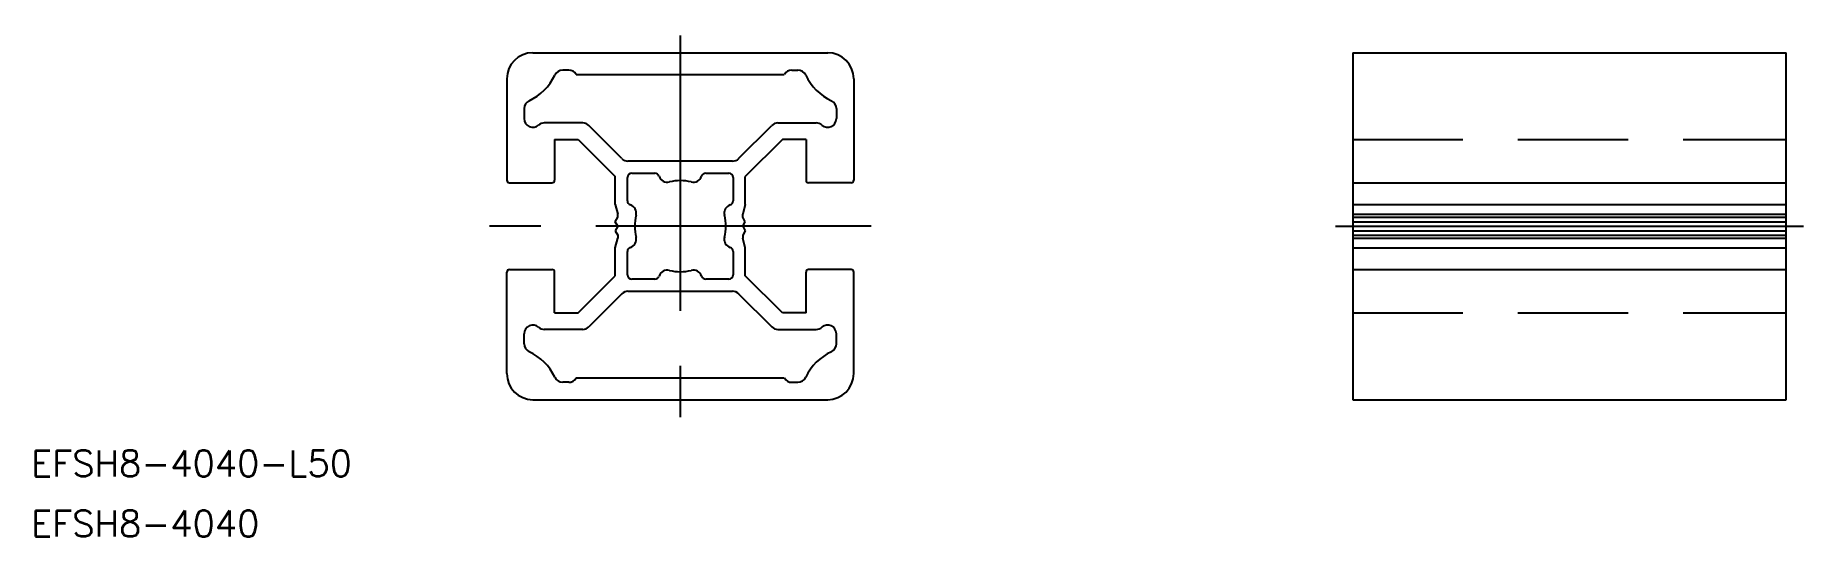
# Model space of a CAD drawing. Extents: x -74 to 130, y -36 to 22.
import ezdxf

# ---------------------------------------------------------------- set-up
doc = ezdxf.new("R2010")
doc.units = 0
doc.linetypes.add('CENTER', pattern=[50.8, 31.75, -6.35, 6.35, -6.35])
doc.linetypes.add('DASHED', pattern=[19.05, 12.7, -6.35])
doc.layers.get('0').update_dxf_attribs({"linetype": 'CONTINUOUS'})
doc.layers.add('CENTER', color=1, linetype='CENTER')
doc.styles.get("Standard").update_dxf_attribs({"font": 'txt.shx', "height": 3, "bigfont": 'bigfont.shx'})

msp = doc.modelspace()

# ---------------------------------------------------------------- linework, layer by layer
at = {"color": 7, "linetype": 'CONTINUOUS'}
for p, q in [((-17, 20), (17, 20)), ((77.55, 20), (127.55, 20)), ((77.55, 20), (77.55, -20)), ((127.55, -20), (127.55, 20)), ((-20, 17), (-20, 5.3)), ((-12.87, 18), (-13.56, 18)), ((-12, 17.5), (12, 17.5)), ((12.87, 18), (13.56, 18)), ((20, 17), (20, 5.3)), ((-18, 13.56), (-18, 12.4)), ((18, 13.56), (18, 12.4)), ((-11.25, 11.9), (-15.68, 11.9)), ((-6.73, 7.79), (-10.55, 11.61)), ((6.73, 7.79), (10.55, 11.61)), ((11.25, 11.9), (15.68, 11.9)), ((-14.5, 10), (-14.5, 5.3)), ((-14.5, 10), (-11.77, 10)), ((-11.77, 10), (-7.5, 5.73)), ((11.77, 10), (7.5, 5.73)), ((14.5, 10), (11.77, 10)), ((14.5, 10), (14.5, 5.3)), ((6.03, 7.5), (-6.03, 7.5)), ((-19.7, 5), (-14.8, 5)), ((-7.5, 2.5), (-7.5, 5.73)), ((-6.1, 2.93), (-6.1, 5.6)), ((-5.6, 6.1), (-2.93, 6.1)), ((2.93, 6.1), (5.6, 6.1)), ((6.1, 5.6), (6.1, 2.93)), ((7.5, 2.5), (7.5, 5.73)), ((19.7, 5), (14.8, 5)), ((77.55, 5), (127.55, 5)), ((-7.5, 2.5), (-7.2, 1.38)), ((7.5, 2.5), (7.2, 1.38)), ((77.55, 2.5), (127.55, 2.5)), ((-7.5, 0.52), (-7.2, 1.04)), ((-7.2, 0), (-7.5, 0.52)), ((-7.2, 0), (-7.5, -0.52)), ((-7.2, 1.04), (-7.2, 1.38)), ((7.2, 1.04), (7.2, 1.38)), ((7.5, 0.52), (7.2, 1.04)), ((7.2, 0), (7.5, 0.52)), ((77.55, 1.38), (127.55, 1.38)), ((77.55, 1.04), (127.55, 1.04)), ((77.55, 0.52), (127.55, 0.52)), ((-7.5, -0.52), (-7.2, -1.04)), ((-7.5, -2.5), (-7.2, -1.38)), ((-7.2, -1.04), (-7.2, -1.38)), ((7.2, 0), (7.5, -0.52)), ((7.5, -0.52), (7.2, -1.04)), ((7.2, -1.04), (7.2, -1.38)), ((7.5, -2.5), (7.2, -1.38)), ((77.55, 0), (127.55, 0)), ((77.55, -0.52), (127.55, -0.52)), ((77.55, -1.04), (127.55, -1.04)), ((77.55, -1.38), (127.55, -1.38)), ((-7.5, -5.73), (-7.5, -2.5)), ((-6.1, -5.6), (-6.1, -2.93)), ((6.1, -2.93), (6.1, -5.6)), ((7.5, -5.73), (7.5, -2.5)), ((77.55, -2.5), (127.55, -2.5)), ((-20, -17), (-20, -5.3)), ((-19.7, -5), (-14.8, -5)), ((-14.5, -10), (-14.5, -5.3)), ((-11.77, -10), (-7.5, -5.73)), ((-2.93, -6.1), (-5.6, -6.1)), ((5.6, -6.1), (2.93, -6.1)), ((11.77, -10), (7.5, -5.73)), ((14.5, -10), (14.5, -5.3)), ((19.7, -5), (14.8, -5)), ((20, -17), (20, -5.3)), ((77.55, -5), (127.55, -5)), ((-6.73, -7.79), (-10.55, -11.61)), ((-6.03, -7.5), (6.03, -7.5)), ((6.73, -7.79), (10.55, -11.61)), ((-14.5, -10), (-11.77, -10)), ((14.5, -10), (11.77, -10)), ((-11.25, -11.9), (-15.68, -11.9)), ((11.25, -11.9), (15.68, -11.9)), ((-18, -13.56), (-18, -12.4)), ((18, -13.56), (18, -12.4)), ((-12.87, -18), (-13.56, -18)), ((-12, -17.5), (12, -17.5)), ((12.87, -18), (13.56, -18)), ((-17, -20), (17, -20)), ((77.55, -20), (127.55, -20))]:
    msp.add_line(p, q, dxfattribs=at)
at = {"color": 3, "linetype": 'DASHED'}
for p, q in [((77.55, 10), (127.55, 10)), ((77.55, -10), (127.55, -10))]:
    msp.add_line(p, q, dxfattribs=at)
at = {"color": 7, "linetype": 'CONTINUOUS'}
for centre, radius, start, end in [((-17, 17), 3, 90, 180), ((17, 17), 3, 360, 90), ((-20, 20), 6.1, 294.9947, 335.0053), ((-13.56, 17), 1, 90, 155.0053), ((-12.87, 17), 1, 30, 90), ((12.87, 17), 1, 90, 150), ((13.56, 17), 1, 24.9947, 90), ((20, 20), 6.1, 204.9947, 245.0053), ((-17, 13.56), 1, 114.9947, 180), ((17, 13.56), 1, 0, 65.0053), ((-17, 12.4), 1, 180, 311.4096), ((17, 12.4), 1, 228.5904, 0), ((-15.68, 10.9), 1, 90, 131.4096), ((-11.25, 10.9), 1, 45, 90), ((11.25, 10.9), 1, 90, 135), ((15.68, 10.9), 1, 48.5904, 90), ((-6.03, 8.5), 1, 225, 270), ((6.03, 8.5), 1, 270, 315), ((-19.7, 5.3), 0.3, 180, 270), ((-14.8, 5.3), 0.3, 270, 0), ((-5.6, 5.6), 0.5, 90, 180), ((-2.93, 5.6), 0.5, 18.1529, 90), ((-1.5, 6.07), 1, 198.1529, 283.8865), ((0, 0), 5.25, 76.1135, 103.8865), ((1.5, 6.07), 1, 256.1135, 341.8471), ((2.93, 5.6), 0.5, 90, 161.8471), ((5.6, 5.6), 0.5, 0, 90), ((14.8, 5.3), 0.3, 180, 270), ((19.7, 5.3), 0.3, 270, 0), ((-5.6, 2.93), 0.5, 180, 251.8471), ((-6.07, 1.5), 1, 346.1135, 71.8471), ((6.07, 1.5), 1, 108.1529, 193.8865), ((5.6, 2.93), 0.5, 288.1529, 0), ((0, 0), 5.25, 166.1135, 193.8865), ((0, 0), 5.25, 346.1135, 13.8865), ((-6.07, -1.5), 1, 288.1529, 13.8865), ((6.07, -1.5), 1, 166.1135, 251.8471), ((-5.6, -2.93), 0.5, 108.1529, 180), ((5.6, -2.93), 0.5, 0, 71.8471), ((-19.7, -5.3), 0.3, 90, 180), ((-14.8, -5.3), 0.3, 0, 90), ((-5.6, -5.6), 0.5, 180, 270), ((-2.93, -5.6), 0.5, 270, 341.8471), ((-1.5, -6.07), 1, 76.1135, 161.8471), ((0, 0), 5.25, 256.1135, 283.8865), ((1.5, -6.07), 1, 18.1529, 103.8865), ((2.93, -5.6), 0.5, 198.1529, 270), ((5.6, -5.6), 0.5, 270, 0), ((14.8, -5.3), 0.3, 90, 180), ((19.7, -5.3), 0.3, 0, 90), ((-6.03, -8.5), 1, 90, 135), ((6.03, -8.5), 1, 45, 90), ((-17, -12.4), 1, 48.5904, 180), ((-15.68, -10.9), 1, 228.5904, 270), ((-11.25, -10.9), 1, 270, 315), ((11.25, -10.9), 1, 225, 270), ((15.68, -10.9), 1, 270, 311.4096), ((17, -12.4), 1, 0, 131.4096), ((-17, -13.56), 1, 180, 245.0053), ((17, -13.56), 1, 294.9947, 0), ((-20, -20), 6.1, 24.9947, 65.0053), ((20, -20), 6.1, 114.9947, 155.0053), ((-17, -17), 3, 180, 270), ((-13.56, -17), 1, 204.9947, 270), ((-12.87, -17), 1, 270, 330), ((12.87, -17), 1, 210, 270), ((13.56, -17), 1, 270, 335.0053), ((17, -17), 3, 270, 0)]:
    msp.add_arc(centre, radius, start, end, dxfattribs=at)
at = {"layer": 'CENTER', "color": 1, "linetype": 'CENTER'}
for p, q in [((0, 22), (0, -22)), ((22, 0), (-22, 0)), ((75.55, 0), (129.55, 0))]:
    msp.add_line(p, q, dxfattribs=at)

# ---------------------------------------------------------------- texts
at = {"color": 7, "linetype": 'CONTINUOUS'}
for s, p in [('EFSH8-4040-L50', (-74.89, -28.85)), ('EFSH8-4040', (-74.89, -35.79))]:
    msp.add_text(s, height=3, dxfattribs=at).set_placement(p)

doc.saveas('drawing.dxf')
